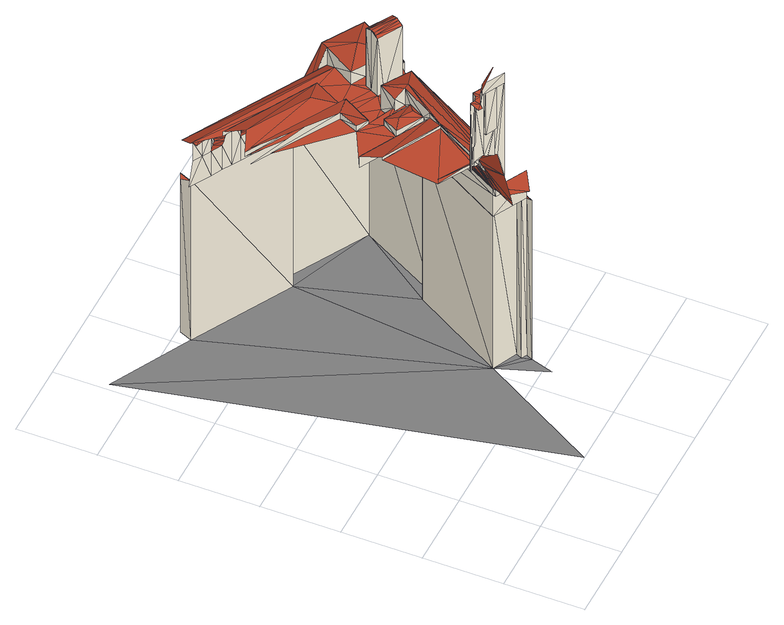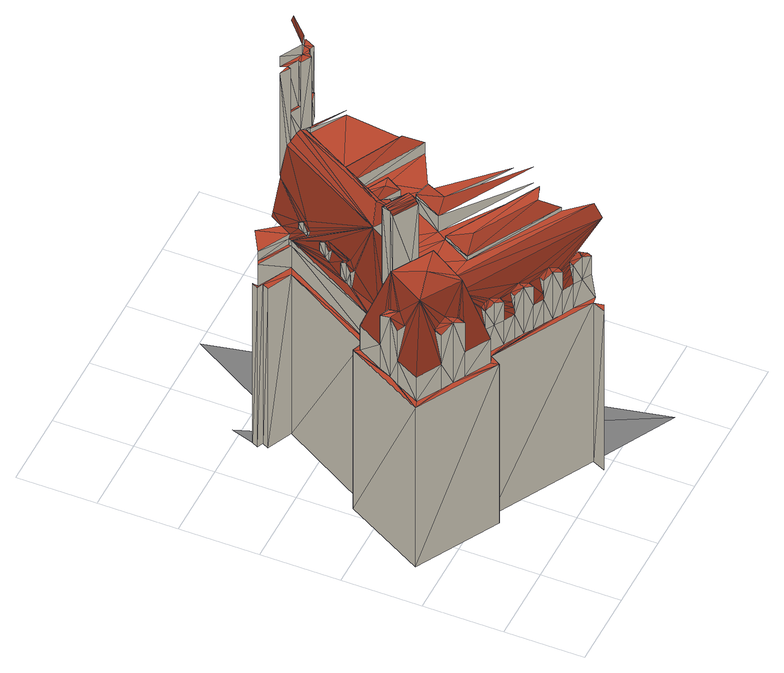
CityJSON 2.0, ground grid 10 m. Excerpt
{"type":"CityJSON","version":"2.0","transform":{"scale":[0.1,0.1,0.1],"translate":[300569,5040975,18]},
"CityObjects":{
"building1":{"type":"Building","geometry":[{"type":"MultiSurface","lod":"2","boundaries":[[[0,1,2]],[[0,3,1]],[[3,4,5]],[[6,4,3]],[[6,5,4]],[[7,4,5]],[[6,7,5]],[[8,4,7]],[[9,7,6]],[[10,3,0]],[[10,6,3]],[[9,8,7]],[[11,9,6]],[[10,11,6]],[[12,0,13]],[[14,15,16]],[[17,8,9]],[[12,13,18]],[[19,10,0]],[[20,11,10]],[[17,9,11]],[[21,15,14]],[[21,22,23]],[[24,20,10]],[[25,12,18]],[[12,19,0]],[[17,11,20]],[[19,24,10]],[[17,16,8]],[[26,20,24]],[[26,17,20]],[[19,27,24]],[[27,26,24]],[[26,16,17]],[[26,28,16]],[[14,16,28]],[[14,28,26]],[[27,14,26]],[[21,14,29]],[[21,29,30]],[[21,30,31]],[[32,30,29]],[[21,31,22]],[[33,27,19]],[[34,31,30]],[[35,14,27]],[[34,22,31]],[[35,29,14]],[[32,34,30]],[[33,19,36]],[[37,19,12]],[[35,32,29]],[[33,35,27]],[[38,36,39]],[[40,41,23]],[[42,36,19]],[[33,36,38]],[[40,23,22]],[[35,38,43]],[[33,38,35]],[[44,39,36]],[[45,35,43]],[[46,38,39]],[[37,42,19]],[[47,43,38]],[[48,49,50]],[[47,45,43]],[[44,46,39]],[[42,44,36]],[[47,38,46]],[[51,52,41]],[[47,53,45]],[[54,45,53]],[[47,46,44]],[[55,47,44]],[[54,53,47]],[[55,54,47]],[[40,22,34]],[[51,34,32]],[[56,57,52]],[[58,55,44]],[[59,32,35]],[[60,61,57]],[[58,54,55]],[[58,62,54]],[[58,63,62]],[[64,62,63]],[[65,66,61]],[[51,41,40]],[[51,40,34]],[[59,51,32]],[[60,65,61]],[[56,52,51]],[[67,62,64]],[[68,69,66]],[[70,71,72]],[[56,60,57]],[[73,64,71]],[[74,75,76]],[[77,69,68]],[[78,35,45]],[[48,50,79]],[[73,71,70]],[[80,59,35]],[[78,45,54]],[[81,65,82]],[[83,64,73]],[[84,66,65]],[[85,86,75]],[[87,51,59]],[[88,89,66]],[[67,64,83]],[[90,82,65]],[[91,92,77]],[[68,66,89]],[[78,54,62]],[[93,94,70]],[[95,81,82]],[[81,84,65]],[[96,70,94]],[[87,56,51]],[[84,97,66]],[[88,66,97]],[[96,73,70]],[[88,77,89]],[[98,65,60]],[[90,95,82]],[[77,68,89]],[[99,100,101]],[[99,101,102]],[[90,65,98]],[[91,103,104]],[[105,94,100]],[[106,73,96]],[[106,83,73]],[[90,60,56]],[[90,56,87]],[[105,96,94]],[[107,100,99]],[[108,109,110]],[[105,106,96]],[[111,83,106]],[[90,98,60]],[[112,113,114]],[[111,67,83]],[[112,115,113]],[[111,106,105]],[[116,95,90]],[[107,105,100]],[[117,94,93]],[[118,119,120]],[[121,76,103]],[[122,123,124]],[[112,114,125]],[[117,100,94]],[[80,87,59]],[[126,101,100]],[[118,120,115]],[[127,81,95]],[[127,84,81]],[[128,67,111]],[[112,125,129]],[[126,102,101]],[[130,97,84]],[[131,132,97]],[[133,134,86]],[[108,110,134]],[[135,107,99]],[[91,88,97]],[[103,97,132]],[[74,85,75]],[[78,62,67]],[[122,124,136]],[[74,76,121]],[[137,111,105]],[[112,118,115]],[[91,77,88]],[[138,139,102]],[[137,128,111]],[[140,141,119]],[[137,105,107]],[[127,95,116]],[[142,136,124]],[[123,112,129]],[[140,119,118]],[[137,143,128]],[[144,124,109]],[[145,90,87]],[[146,147,139]],[[137,148,143]],[[137,107,135]],[[149,141,79]],[[137,135,148]],[[149,150,141]],[[127,116,90]],[[78,80,35]],[[151,152,84]],[[153,118,112]],[[130,84,152]],[[127,151,84]],[[153,112,123]],[[117,126,100]],[[130,131,97]],[[149,79,154]],[[155,156,48]],[[153,123,157]],[[158,99,159]],[[160,159,99]],[[153,161,118]],[[161,140,118]],[[153,157,162]],[[163,48,147]],[[91,97,103]],[[138,102,126]],[[153,162,164]],[[122,157,123]],[[165,99,158]],[[166,146,139]],[[153,164,161]],[[138,166,139]],[[167,162,157]],[[168,160,99]],[[145,127,90]],[[169,164,162]],[[170,132,131]],[[80,145,87]],[[155,48,171]],[[170,103,132]],[[172,142,124]],[[130,152,173]],[[174,161,164]],[[167,157,122]],[[175,140,161]],[[163,171,48]],[[176,147,146]],[[169,162,167]],[[177,168,99]],[[178,173,152]],[[178,152,151]],[[174,164,169]],[[176,163,147]],[[178,151,127]],[[78,135,99]],[[133,86,85]],[[78,67,128]],[[179,158,159]],[[179,159,160]],[[174,175,161]],[[180,122,136]],[[145,173,178]],[[180,167,122]],[[145,178,127]],[[180,169,167]],[[181,130,173]],[[78,128,143]],[[182,183,155]],[[180,174,169]],[[184,155,171]],[[185,158,179]],[[168,179,160]],[[170,131,130]],[[184,171,146]],[[78,143,148]],[[176,146,171]],[[182,166,183]],[[78,148,135]],[[182,146,166]],[[181,173,145]],[[185,165,158]],[[182,155,184]],[[186,177,99]],[[187,180,136]],[[182,184,146]],[[176,171,163]],[[187,136,142]],[[78,99,165]],[[185,179,168]],[[187,174,180]],[[188,175,174]],[[189,99,102]],[[190,102,139]],[[185,191,165]],[[181,170,130]],[[80,181,145]],[[187,188,174]],[[192,185,168]],[[133,108,134]],[[190,139,147]],[[192,191,185]],[[192,193,191]],[[192,168,177]],[[194,186,99]],[[195,187,142]],[[192,177,193]],[[195,142,196]],[[197,147,48]],[[198,79,141]],[[198,48,79]],[[199,194,99]],[[200,165,191]],[[201,188,187]],[[202,121,103]],[[144,109,108]],[[203,191,193]],[[204,196,142]],[[202,103,170]],[[203,193,177]],[[205,170,181]],[[195,201,187]],[[201,206,188]],[[207,141,140]],[[195,196,208]],[[195,208,201]],[[133,85,74]],[[204,208,196]],[[209,172,124]],[[133,74,121]],[[78,181,80]],[[172,204,142]],[[200,191,203]],[[210,165,200]],[[186,203,177]],[[211,201,208]],[[212,206,201]],[[202,170,205]],[[211,208,204]],[[207,140,175]],[[78,165,210]],[[78,205,181]],[[211,212,201]],[[213,203,186]],[[213,200,203]],[[189,199,99]],[[214,121,202]],[[215,211,204]],[[133,121,108]],[[194,213,186]],[[207,175,188]],[[216,200,213]],[[217,215,204]],[[216,210,200]],[[217,204,172]],[[218,202,205]],[[216,213,194]],[[219,108,121]],[[209,124,144]],[[219,121,214]],[[217,211,215]],[[220,212,211]],[[221,210,216]],[[218,222,202]],[[223,222,224]],[[214,202,222]],[[217,220,211]],[[221,78,210]],[[207,188,206]],[[225,222,223]],[[226,216,194]],[[226,194,199]],[[225,214,222]],[[227,217,172]],[[226,221,216]],[[228,78,221]],[[226,228,221]],[[226,199,229]],[[230,218,205]],[[231,205,78]],[[226,232,228]],[[189,102,190]],[[233,224,222]],[[234,220,217]],[[226,229,232]],[[235,227,172]],[[233,222,218]],[[236,214,225]],[[207,206,212]],[[237,217,227]],[[238,225,239]],[[240,223,224]],[[237,234,217]],[[234,241,220]],[[236,225,238]],[[237,227,242]],[[197,190,147]],[[197,48,243]],[[236,244,214]],[[244,219,214]],[[231,230,205]],[[243,48,198]],[[237,242,245]],[[207,198,141]],[[246,242,227]],[[237,245,234]],[[247,225,223]],[[248,245,242]],[[249,235,172]],[[247,239,225]],[[207,212,220]],[[246,227,235]],[[250,234,245]],[[251,244,236]],[[252,224,233]],[[231,218,230]],[[233,218,231]],[[248,242,246]],[[253,78,228]],[[254,241,234]],[[240,224,252]],[[253,228,232]],[[189,229,199]],[[250,245,248]],[[255,238,239]],[[256,219,244]],[[256,257,219]],[[144,108,219]],[[189,232,229]],[[258,234,250]],[[247,223,240]],[[256,244,251]],[[258,254,234]],[[259,246,235]],[[260,236,238]],[[207,220,241]],[[259,248,246]],[[144,219,257]],[[259,250,248]],[[253,231,78]],[[259,258,250]],[[260,251,236]],[[255,239,247]],[[209,249,172]],[[240,252,233]],[[261,259,235]],[[262,233,231]],[[262,231,263]],[[261,235,249]],[[264,238,255]],[[265,258,259]],[[265,254,258]],[[255,240,233]],[[266,256,251]],[[207,241,254]],[[260,238,264]],[[253,263,231]],[[255,233,262]],[[255,247,240]],[[261,265,259]],[[189,253,232]],[[267,266,251]],[[268,257,256]],[[260,267,251]],[[253,262,263]],[[269,249,270]],[[271,254,265]],[[272,144,257]],[[267,256,266]],[[269,261,249]],[[269,270,273]],[[267,255,262]],[[209,270,249]],[[260,264,255]],[[267,262,274]],[[269,265,261]],[[260,255,267]],[[209,273,270]],[[269,273,275]],[[253,274,262]],[[207,254,271]],[[253,267,274]],[[269,275,276]],[[209,275,273]],[[269,277,265]],[[277,271,265]],[[278,272,257]],[[268,256,267]],[[269,276,277]],[[268,278,257]],[[209,276,275]],[[209,277,276]],[[279,271,277]],[[268,267,253]],[[279,207,271]],[[280,279,277]],[[272,209,144]],[[209,280,277]],[[281,253,189]],[[281,189,190]],[[282,190,197]],[[283,197,243]],[[272,280,209]],[[284,207,279]],[[285,198,207]],[[284,279,280]],[[281,268,253]],[[286,280,272]],[[281,190,282]],[[283,282,197]],[[283,243,287]],[[288,284,280]],[[284,289,207]],[[286,288,280]],[[289,285,207]],[[278,286,272]],[[290,268,281]],[[290,281,282]],[[291,282,283]],[[292,284,288]],[[293,288,286]],[[292,289,284]],[[294,268,295]],[[296,297,286]],[[298,278,268]],[[290,295,268]],[[299,268,294]],[[298,286,278]],[[293,286,297]],[[300,296,286]],[[301,268,299]],[[294,295,302]],[[290,282,291]],[[293,292,288]],[[303,302,295]],[[299,294,302]],[[304,297,296]],[[305,291,283]],[[306,243,198]],[[307,289,292]],[[298,268,301]],[[303,299,302]],[[303,295,290]],[[304,293,297]],[[298,300,286]],[[306,287,243]],[[306,198,285]],[[303,301,299]],[[308,304,296]],[[309,283,287]],[[308,296,300]],[[306,285,289]],[[308,293,304]],[[307,292,293]],[[310,303,290]],[[305,290,291]],[[310,301,303]],[[311,308,300]],[[308,307,293]],[[310,290,305]],[[310,312,301]],[[298,311,300]],[[312,298,301]],[[313,308,311]],[[298,314,311]],[[313,311,314]],[[315,298,312]],[[309,305,283]],[[298,316,314]],[[313,314,316]],[[309,289,307]],[[317,307,308]],[[318,310,305]],[[319,312,310]],[[319,315,312]],[[320,308,313]],[[318,298,315]],[[317,316,298]],[[320,313,316]],[[319,310,318]],[[318,305,321]],[[320,317,308]],[[317,322,307]],[[319,318,315]],[[320,316,317]],[[323,298,318]],[[323,317,298]],[[309,287,306]],[[309,306,289]],[[309,321,305]],[[309,307,322]],[[324,318,321]],[[324,322,317]],[[323,318,324]],[[323,324,317]],[[309,324,321]],[[309,322,324]]],"semantics":{"surfaces":[{"type":"RoofSurface"},{"type":"WallSurface"},{"type":"GroundSurface"}],"values":[0,0,1,1,1,0,1,0,1,0,1,1,0,1,1,0,1,0,0,1,0,0,1,1,0,1,0,0,1,1,0,0,1,1,1,0,1,1,0,0,1,1,1,0,1,1,0,1,1,0,1,1,1,1,0,0,1,0,1,1,1,0,0,1,1,2,1,1,0,0,1,1,0,1,1,1,1,0,1,0,0,0,1,1,1,1,0,0,1,1,1,0,0,0,0,0,1,0,1,1,0,2,0,0,0,1,0,0,0,1,1,0,1,0,1,0,0,0,1,0,1,0,1,0,0,0,0,1,1,1,1,1,0,1,0,1,1,0,0,0,1,0,1,0,0,0,1,0,0,0,1,0,0,0,1,0,1,1,0,1,0,0,0,0,1,0,1,0,1,1,0,0,0,1,1,1,0,1,0,0,1,0,0,0,1,0,0,1,0,1,1,1,1,0,0,0,0,1,0,1,0,1,1,1,2,1,0,0,1,1,1,1,1,0,1,0,0,0,1,1,0,0,1,0,0,0,2,0,0,1,0,0,1,2,0,0,0,1,0,0,1,1,0,0,0,0,1,1,1,1,1,1,1,1,0,1,1,2,0,1,1,1,0,1,0,0,0,0,0,1,0,0,1,1,0,0,1,1,1,1,1,0,1,0,1,1,1,0,0,0,1,0,0,1,0,1,1,2,0,0,1,0,0,0,0,0,0,1,1,1,0,1,1,0,0,0,1,0,0,0,0,0,0,1,0,0,0,0,1,1,1,0,0,0,1,1,1,0,0,0,0,0,0,1,0,0,0,1,1,0,1,1,1,1,0,0,1,1,1,1,0,0,0,0,1,0,0,1,1,0,1,1,0,1,1,0,0,1,0,1,1,1,1,0,1,1,0,0,2,1,1,0,1,0,0,0,0,0,0,0,1,0,1,1,0,0,1,0,0,0,0,0,0,1,0,0,0,0,0,1,1,0,0,1,1,1,0,1,1,0,0,1,0,1,1,0,0,1,1,1,0,0,0,0,1,1,1,0,1,1,1,0,0,1,1,0,0,0,1,0,1,1,1,1,0,0,0,0,0,0,0,1,1,0,0,1,0,0,0,1,0,0,1,1,0,0,1,0,1,1,0,1,1,0,0,1,0,1,1,0,0,1,0,0,1,0,1,0,0,0,0,0,0,0,0,0,0,0,1,1,1,1,1,0,0,2,0,0,0,1,1,0,2,2,0,0,1,0,1,1,1,1,1,0,0,1,1,0,0,0,0,0,1,0,0,0,1,0,1,1,0,0,0,0,0,1,1,1,1,1,1,1,0,0,1,1,0,0,1,1,1,1,0,0]}}]}
},
"vertices":[
[113,125,516],[103,123,516],[108,120,516],[110,136,516],[110,136,409],[110,135,409],[111,135,445],[111,135,408],[112,137,408],[112,137,445],[115,133,516],[115,133,445],[127,129,532],[113,125,532],[126,140,406],[86,165,406],[124,140,406],[124,140,445],[120,115,565],[127,129,516],[122,135,445],[129,140,406],[129,140,399],[86,165,399],[122,135,516],[127,116,565],[125,139,445],[126,140,516],[125,139,406],[127,139,406],[128,139,406],[128,139,399],[133,136,406],[139,133,516],[133,136,399],[139,133,410],[137,129,516],[155,114,532],[138,132,445],[137,129,445],[168,199,399],[95,237,399],[155,114,516],[138,132,410],[151,122,516],[143,129,407],[151,122,445],[152,125,445],[209,153,3],[121,1,3],[9,534,3],[168,199,403],[95,237,403],[152,125,401],[153,126,401],[153,126,516],[178,216,399],[90,263,399],[165,119,516],[168,199,406],[178,216,381],[90,263,381],[157,124,399],[165,119,360],[168,121,356],[151,245,381],[141,290,381],[200,167,335],[152,315,381],[70,363,381],[188,131,302],[178,116,309],[179,115,302],[197,158,327],[187,332,367],[72,396,367],[72,396,361],[152,315,390],[238,266,399],[111,480,3],[208,256,410],[163,266,391],[151,245,391],[197,160,329],[163,266,381],[176,362,374],[99,406,374],[178,216,407],[158,283,386],[141,290,390],[184,227,391],[179,320,386],[64,385,386],[207,107,302],[196,145,302],[168,250,395],[199,157,318],[158,283,381],[184,227,381],[199,148,296],[198,144,296],[198,144,287],[199,148,287],[179,320,361],[64,385,361],[203,165,318],[199,157,327],[206,170,318],[207,368,361],[66,460,361],[92,432,361],[203,165,335],[117,469,326],[103,469,320],[107,466,323],[106,475,320],[184,240,395],[236,124,302],[117,469,291],[102,478,253],[106,475,291],[187,332,361],[139,450,314],[125,456,320],[75,475,352],[110,463,325],[236,124,287],[196,248,391],[204,171,330],[112,461,326],[192,268,381],[192,268,361],[158,283,361],[207,368,367],[92,432,367],[208,172,318],[138,449,320],[208,172,327],[241,126,287],[199,148,253],[128,463,253],[111,480,253],[148,441,326],[206,174,327],[243,363,361],[202,258,407],[237,130,253],[209,153,253],[207,173,320],[118,496,253],[109,492,253],[196,248,381],[189,264,381],[128,463,320],[118,496,3],[240,119,3],[231,90,3],[125,457,317],[217,195,329],[216,192,327],[218,191,314],[128,463,291],[126,458,312],[241,138,3],[127,460,304],[219,202,335],[241,126,253],[140,452,307],[223,200,312],[141,453,300],[203,288,361],[237,130,3],[184,421,326],[189,264,399],[142,456,291],[142,456,253],[241,138,253],[227,207,310],[202,258,381],[218,191,327],[142,456,320],[203,288,399],[244,127,253],[240,119,253],[244,127,3],[223,200,335],[238,226,306],[153,449,326],[153,449,253],[274,279,296],[274,279,253],[223,207,329],[227,207,327],[224,209,327],[243,235,304],[164,443,320],[161,436,320],[277,270,253],[236,411,3],[243,236,304],[237,236,334],[164,443,291],[221,300,361],[234,228,327],[174,429,320],[219,278,361],[164,443,253],[236,411,253],[163,441,299],[251,376,352],[237,238,335],[177,436,291],[177,436,253],[238,226,327],[226,310,361],[177,436,320],[243,235,335],[188,429,326],[229,296,361],[226,335,361],[188,429,253],[243,245,327],[221,300,451],[224,306,455],[222,303,454],[226,310,456],[248,243,327],[196,416,320],[243,246,327],[248,243,304],[250,283,328],[251,283,330],[247,244,304],[251,283,451],[199,423,291],[209,409,320],[231,319,451],[199,423,320],[230,316,453],[228,314,455],[254,289,455],[199,423,253],[198,419,308],[277,270,3],[231,319,361],[198,421,300],[210,409,318],[256,292,456],[210,411,312],[220,401,326],[211,412,305],[239,314,361],[252,286,454],[269,287,308],[213,416,253],[258,296,455],[244,325,361],[226,335,380],[213,416,291],[213,416,320],[261,301,451],[224,409,326],[258,296,326],[251,284,327],[260,299,453],[224,409,291],[258,303,331],[261,301,333],[276,305,380],[235,403,320],[223,400,325],[235,403,253],[251,376,380],[226,398,323],[260,300,326],[231,396,320],[232,396,320],[235,403,291],[266,345,387],[240,400,253],[240,400,291],[287,272,291],[287,272,253],[290,265,253],[246,414,253],[244,424,3],[256,384,380],[290,265,3],[246,414,291],[244,424,253],[305,305,291],[305,305,253],[277,397,253],[277,397,291],[294,313,336],[293,310,335],[273,386,337],[272,387,337],[305,354,380],[298,323,345],[285,376,346],[299,326,346],[293,310,337],[305,305,337],[277,397,337],[312,320,253],[346,367,3],[291,389,253],[291,389,346],[346,367,253],[312,320,346],[293,373,341],[309,337,337],[301,370,337],[299,371,337],[309,338,337],[301,370,336],[306,381,291],[320,333,291],[320,333,337],[306,381,337],[320,333,253],[306,381,253],[336,364,291],[336,364,253]
]}
